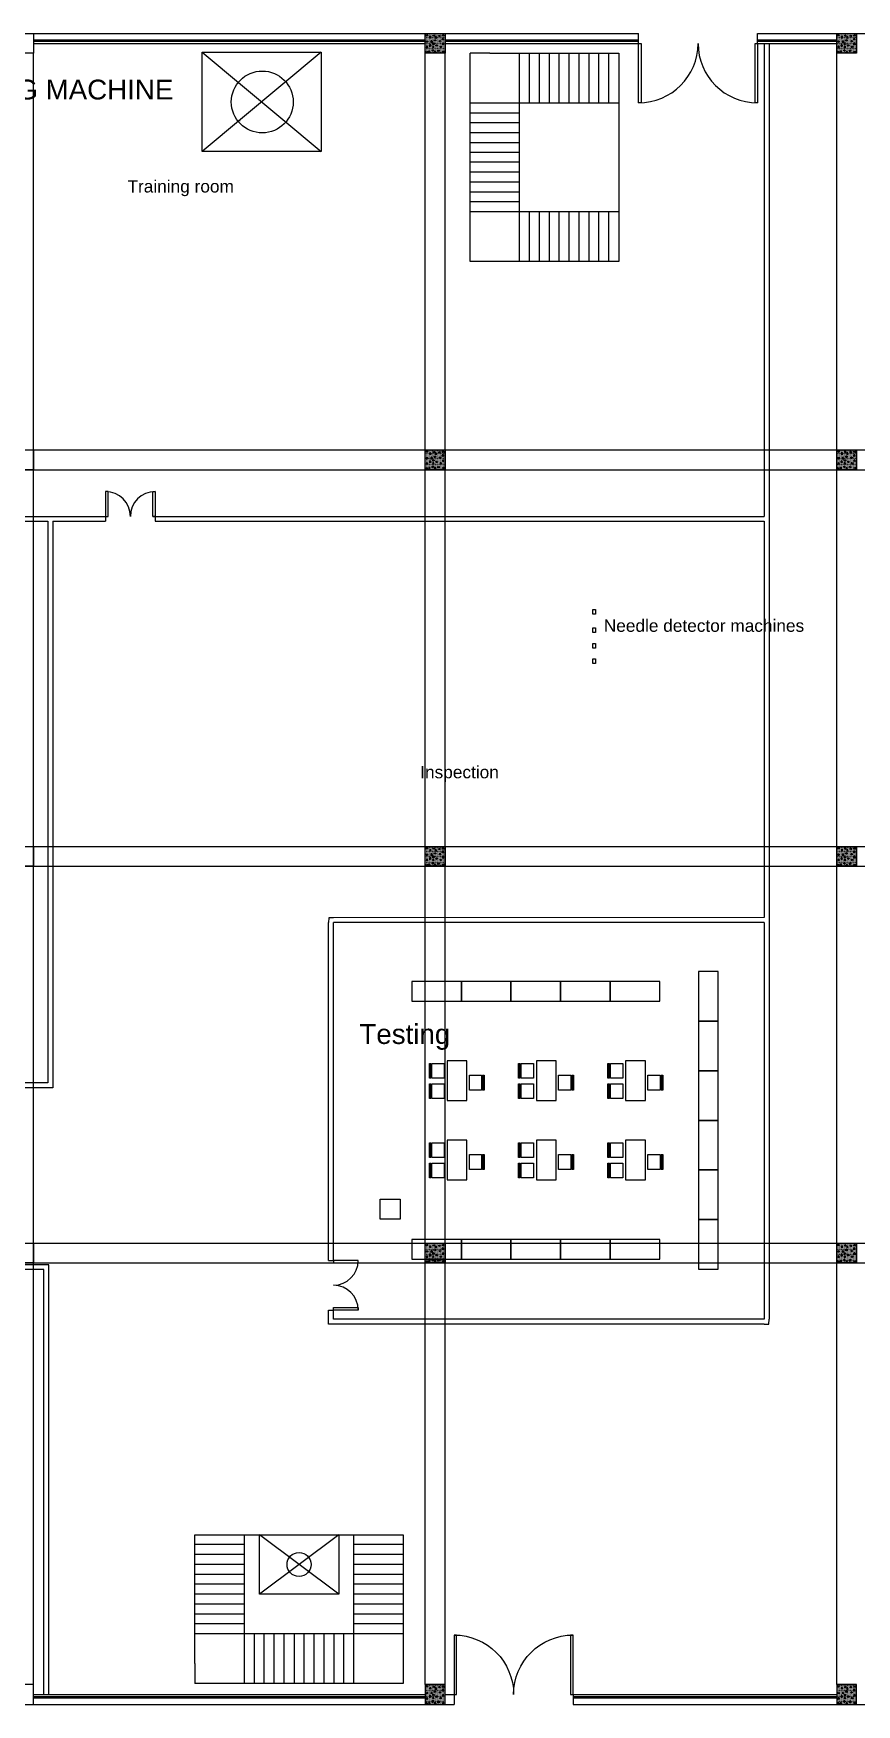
# Model space of a CAD drawing. Header units: feet. Extents: x 199 to 564, y 13 to 182.
# Drawn here: x 325.3 to 408.3, y 13.1 to 181.6 of the extents above; entities that cross this region are included whole.
import ezdxf

# ---------------------------------------------------------------- set-up
doc = ezdxf.new("R2010")
doc.units = ezdxf.units.FT
doc.header["$MEASUREMENT"] = 0
for name, color, linetype in [('beampillar', 80, 'Continuous'), ('hatch pillar', 20, 'Continuous'), ('inner walls', 1, 'Continuous'), ('prep side', 220, 'Continuous'), ('shank', 7, 'Continuous'), ('wall', 24, 'Continuous'), ('windows', 241, 'Continuous')]:
    doc.layers.add(name, color=color, linetype=linetype)
doc.styles.get("Standard").update_dxf_attribs({"font": 'arial.ttf'})

# ---------------------------------------------------------------- blocks, each defined once
blk = doc.blocks.new('*U3')
at = {"layer": 'shank', "linetype": 'ByBlock'}
blk.add_lwpolyline([(-1, -2), (1, -2), (1, 2), (-1, 2)], close=True, dxfattribs=at)
blk = doc.blocks.new('*U4')
at = {"layer": 'shank', "color": 0, "linetype": 'ByBlock', "lineweight": -2, "transparency": 16777216}
blk.add_blockref('*U3', (0, 0), dxfattribs=at)
blk = doc.blocks.new('chair2')
at = {"layer": 'shank', "linetype": 'ByBlock'}
for p, q in [((-284.51, 200.92), (-284.51, 202.42)), ((-284.51, 202.42), (-284.35, 202.42)), ((-284.46, 200.92), (-284.46, 202.42)), ((-284.35, 200.92), (-284.35, 202.42)), ((-284.25, 202.42), (-283.01, 202.42)), ((-284.25, 200.92), (-284.25, 202.42)), ((-283.01, 202.42), (-283.01, 200.92)), ((-284.35, 200.92), (-284.51, 200.92)), ((-284.25, 201.87), (-284.35, 201.87)), ((-284.25, 201.47), (-284.35, 201.47)), ((-283.01, 200.92), (-284.25, 200.92))]:
    blk.add_line(p, q, dxfattribs=at)
blk = doc.blocks.new('tablechair')
at = {"layer": 'shank', "linetype": 'ByBlock'}
for name, p in [('*U4', (-81.44, 32.27)), ('chair2', (200.33, -169.19))]:
    blk.add_blockref(name, p, dxfattribs=at)
at = {"layer": 'shank', "linetype": 'ByBlock', "rotation": 180}
for p in [(-363.16, 235.01), (-363.16, 232.96)]:
    blk.add_blockref('chair2', p, dxfattribs=at)
blk = doc.blocks.new('*U58')
blk.add_blockref('tablechair', (81.41, -32.27))
blk = doc.blocks.new('*U59')
at = {"color": 0, "linetype": 'ByBlock', "lineweight": -2, "transparency": 16777216}
for p in [(0, 8), (9, 8), (18, 8), (0, 0), (9, 0), (18, 0)]:
    blk.add_blockref('*U58', p, dxfattribs=at)
blk = doc.blocks.new('*U60')
at = {"layer": 'shank', "linetype": 'ByBlock'}
blk.add_lwpolyline([(-1, -2.5), (1, -2.5), (1, 2.5), (-1, 2.5)], close=True, dxfattribs=at)
blk = doc.blocks.new('*U61')
at = {"color": 0, "linetype": 'ByBlock', "lineweight": -2, "transparency": 16777216}
for p in [(0, 20), (0, 15), (0, 10), (0, 5), (0, 0)]:
    blk.add_blockref('*U60', p, dxfattribs=at)
blk = doc.blocks.new('*U62')
at = {"layer": 'shank', "linetype": 'ByBlock'}
blk.add_lwpolyline([(-1, -2.5), (1, -2.5), (1, 2.5), (-1, 2.5)], close=True, dxfattribs=at)
blk = doc.blocks.new('*U63')
at = {"color": 0, "linetype": 'ByBlock', "lineweight": -2, "transparency": 16777216}
for p in [(0, 20), (0, 15), (0, 10), (0, 5), (0, 0)]:
    blk.add_blockref('*U62', p, dxfattribs=at)
blk = doc.blocks.new('*U64')
at = {"layer": 'shank', "linetype": 'ByBlock'}
blk.add_lwpolyline([(-1, -2.5), (1, -2.5), (1, 2.5), (-1, 2.5)], close=True, dxfattribs=at)
blk = doc.blocks.new('*U65')
at = {"color": 0, "linetype": 'ByBlock', "lineweight": -2, "transparency": 16777216}
for p in [(0, 25), (0, 20), (0, 15), (0, 10), (0, 5), (0, 0)]:
    blk.add_blockref('*U64', p, dxfattribs=at)
blk = doc.blocks.new('lifthumans')
for p, q in [((489.13, 123.82), (489.13, 144.82)), ((489.13, 144.82), (504.13, 144.82)), ((490.13, 144.82), (490.13, 139.82)), ((491.13, 144.82), (491.13, 139.82)), ((492.13, 144.82), (492.13, 139.82)), ((493.13, 144.82), (493.13, 139.82)), ((494.13, 144.82), (494.13, 139.82)), ((495.13, 144.82), (495.13, 139.82)), ((496.13, 144.82), (496.13, 139.82)), ((497.13, 144.82), (497.13, 139.82)), ((498.13, 144.82), (498.13, 139.82)), ((499.13, 144.82), (499.13, 123.82)), ((499.13, 144.82), (499.13, 139.82)), ((504.13, 144.82), (504.13, 123.82)), ((489.13, 139.82), (499.13, 139.82)), ((489.13, 130.32), (489.13, 138.32)), ((495.13, 138.32), (489.13, 130.32)), ((489.13, 138.32), (495.13, 130.32)), ((489.13, 138.32), (495.13, 138.32)), ((495.13, 138.32), (495.13, 130.32)), ((499.13, 139.82), (504.13, 139.82)), ((499.13, 138.82), (504.13, 138.82)), ((499.13, 137.82), (504.13, 137.82)), ((499.13, 136.82), (504.13, 136.82)), ((499.13, 135.82), (504.13, 135.82)), ((499.13, 134.82), (504.13, 134.82)), ((499.13, 133.82), (504.13, 133.82)), ((504.13, 132.82), (499.13, 132.82)), ((504.13, 131.82), (499.13, 131.82)), ((495.13, 130.32), (489.13, 130.32)), ((489.13, 130.05), (489.13, 130.05)), ((504.13, 130.82), (499.13, 130.82)), ((504.13, 129.82), (499.13, 129.82)), ((499.13, 128.82), (489.13, 128.82)), ((490.13, 128.82), (490.13, 123.82)), ((491.13, 128.82), (491.13, 123.82)), ((492.13, 128.82), (492.13, 123.82)), ((493.13, 128.82), (493.13, 123.82)), ((494.13, 128.82), (494.13, 123.82)), ((495.13, 128.82), (495.13, 123.82)), ((496.13, 128.82), (496.13, 123.82)), ((497.13, 128.82), (497.13, 123.82)), ((498.13, 128.82), (498.13, 123.82)), ((499.13, 128.82), (499.13, 123.82)), ((504.13, 128.82), (499.13, 128.82)), ((502.13, 123.82), (489.13, 123.82)), ((502.13, 123.82), (504.13, 123.82))]:
    blk.add_line(p, q)
blk.add_circle((492.13, 134.32), 1.21)
blk = doc.blocks.new('stairs only')
for p, q in [((532.29, 104.53), (537.29, 104.53)), ((532.29, 91.53), (532.29, 104.53)), ((537.29, 94.53), (537.29, 104.53)), ((548.29, 104.53), (553.29, 104.53)), ((548.29, 104.53), (548.29, 94.53)), ((553.29, 104.53), (553.29, 89.53)), ((537.29, 103.53), (532.29, 103.53)), ((553.29, 103.53), (548.29, 103.53)), ((537.29, 102.53), (532.29, 102.53)), ((537.29, 101.53), (532.29, 101.53)), ((553.29, 102.53), (548.29, 102.53)), ((553.29, 101.53), (548.29, 101.53)), ((537.29, 100.53), (532.29, 100.53)), ((537.29, 99.53), (532.29, 99.53)), ((553.29, 100.53), (548.29, 100.53)), ((553.29, 99.53), (548.29, 99.53)), ((537.29, 98.53), (532.29, 98.53)), ((553.29, 98.53), (548.29, 98.53)), ((537.29, 97.53), (532.29, 97.53)), ((537.29, 96.53), (532.29, 96.53)), ((553.29, 97.53), (548.29, 97.53)), ((553.29, 96.53), (548.29, 96.53)), ((537.29, 95.53), (532.29, 95.53)), ((553.29, 94.53), (532.29, 94.53)), ((537.29, 94.53), (532.29, 94.53)), ((537.29, 89.53), (537.29, 94.53)), ((538.29, 89.53), (538.29, 94.53)), ((539.29, 89.53), (539.29, 94.53)), ((540.29, 89.53), (540.29, 94.53)), ((541.29, 89.53), (541.29, 94.53)), ((542.29, 94.53), (542.29, 89.53)), ((543.29, 94.53), (543.29, 89.53)), ((544.29, 94.53), (544.29, 89.53)), ((545.29, 94.53), (545.29, 89.53)), ((546.29, 94.53), (546.29, 89.53)), ((547.29, 94.53), (547.29, 89.53)), ((553.29, 95.53), (548.29, 95.53)), ((548.29, 94.53), (548.29, 89.53)), ((553.29, 94.53), (548.29, 94.53)), ((532.29, 91.53), (532.29, 89.53)), ((553.29, 89.53), (532.29, 89.53))]:
    blk.add_line(p, q)
blk = doc.blocks.new('12door')
at = {"layer": 'prep side'}
for points in [[(3437.49, 2668.25), (3437.49, 2662.25), (3437.24, 2662.25), (3437.24, 2668.25)], [(3448.99, 2662.25), (3448.99, 2668.25), (3449.24, 2668.25), (3449.24, 2662.25)]]:
    blk.add_lwpolyline(points, close=True, dxfattribs=at)
for centre, start, end in [((3437.24, 2668.25), 270, 360), ((3449.24, 2668.25), 180, 270)]:
    blk.add_arc(centre, 6, start, end, dxfattribs=at)
blk = doc.blocks.new('hatchedpillar')
at = {"layer": 'hatch pillar', "linetype": 'ByBlock', "true_color": 0xf4ee51}
h = blk.add_hatch(dxfattribs=at)
h.set_pattern_fill('DOTS', color=41, scale=0.74)
h.set_pattern_definition([(0, (163.982302, 1.985157), (0.023125, 0.04625), [0, -0.04625])])
h.paths.add_polyline_path([(367.8, 256.4), (365.8, 256.4), (365.8, 254.4), (367.8, 254.4)])
h = blk.add_hatch(dxfattribs=at)
h.set_pattern_fill('DOTS', color=41, scale=0.74)
h.set_pattern_definition([(0, (205.482302, 1.985157), (0.023125, 0.04625), [0, -0.04625])])
h.paths.add_polyline_path([(409.3, 256.4), (407.3, 256.4), (407.3, 254.4), (409.3, 254.4)])
h = blk.add_hatch(dxfattribs=at)
h.set_pattern_fill('DOTS', color=41, scale=0.74)
h.set_pattern_definition([(0, (163.9823, -40.014843), (0.023125, 0.04625), [0, -0.04625])])
h.paths.add_polyline_path([(367.8, 214.4), (365.8, 214.4), (365.8, 212.4), (367.8, 212.4)])
h = blk.add_hatch(dxfattribs=at)
h.set_pattern_fill('DOTS', color=41, scale=0.74)
h.set_pattern_definition([(0, (205.4823, -40.014843), (0.023125, 0.04625), [0, -0.04625])])
h.paths.add_polyline_path([(409.3, 214.4), (407.3, 214.4), (407.3, 212.4), (409.3, 212.4)])
h = blk.add_hatch(dxfattribs=at)
h.set_pattern_fill('DOTS', color=41, scale=0.74)
h.set_pattern_definition([(0, (163.9823, -80.014843), (0.023125, 0.04625), [0, -0.04625])])
h.paths.add_polyline_path([(367.8, 174.4), (365.8, 174.4), (365.8, 172.4), (367.8, 172.4)])
h = blk.add_hatch(dxfattribs=at)
h.set_pattern_fill('DOTS', color=41, scale=0.74)
h.set_pattern_definition([(0, (205.4823, -80.014843), (0.023125, 0.04625), [0, -0.04625])])
h.paths.add_polyline_path([(409.3, 174.4), (407.3, 174.4), (407.3, 172.4), (409.3, 172.4)])
h = blk.add_hatch(dxfattribs=at)
h.set_pattern_fill('DOTS', color=41, scale=0.74)
h.set_pattern_definition([(0, (163.9823, -120.014843), (0.023125, 0.04625), [0, -0.04625])])
h.paths.add_polyline_path([(367.8, 134.4), (365.8, 134.4), (365.8, 132.4), (367.8, 132.4)])
h = blk.add_hatch(dxfattribs=at)
h.set_pattern_fill('DOTS', color=41, scale=0.74)
h.set_pattern_definition([(0, (205.4823, -120.014843), (0.023125, 0.04625), [0, -0.04625])])
h.paths.add_polyline_path([(409.3, 134.4), (407.3, 134.4), (407.3, 132.4), (409.3, 132.4)])
h = blk.add_hatch(dxfattribs=at)
h.set_pattern_fill('DOTS', color=41, scale=0.74)
h.set_pattern_definition([(0, (163.9823, -164.541804), (0.023125, 0.04625), [0, -0.04625])])
h.paths.add_polyline_path([(367.8, 89.88), (365.8, 89.88), (365.8, 87.88), (367.8, 87.88)])
h = blk.add_hatch(dxfattribs=at)
h.set_pattern_fill('DOTS', color=41, scale=0.74)
h.set_pattern_definition([(0, (205.4823, -164.541804), (0.023125, 0.04625), [0, -0.04625])])
h.paths.add_polyline_path([(409.3, 89.88), (407.3, 89.88), (407.3, 87.88), (409.3, 87.88)])
at = {"layer": 'hatch pillar', "linetype": 'Continuous', "lineweight": -3, "ltscale": 2}
for p, q in [((365.99, 255.16), (365.91, 255)), ((365.91, 255), (366.09, 255)), ((366.09, 255), (365.99, 255.16)), ((366.22, 254.69), (366.14, 254.53)), ((366.14, 254.53), (366.32, 254.53)), ((366.3, 255.35), (366.22, 255.18)), ((366.22, 255.18), (366.4, 255.18)), ((366.32, 254.53), (366.22, 254.69)), ((366.32, 256.16), (366.24, 256)), ((366.24, 256), (366.42, 256)), ((366.4, 255.18), (366.3, 255.35)), ((366.42, 256), (366.32, 256.16)), ((366.44, 255.7), (366.36, 255.54)), ((366.36, 255.54), (366.54, 255.54)), ((366.54, 255.54), (366.44, 255.7)), ((366.61, 255.18), (366.54, 255.02)), ((366.54, 255.02), (366.72, 255.02)), ((366.72, 255.02), (366.61, 255.18)), ((366.81, 254.66), (366.73, 254.5)), ((366.87, 256.13), (366.79, 255.97)), ((366.79, 255.97), (366.97, 255.97)), ((366.91, 254.5), (366.81, 254.66)), ((366.97, 255.97), (366.87, 256.13)), ((367.58, 255.97), (367.5, 255.81)), ((367.5, 255.81), (367.68, 255.81)), ((367.59, 255.46), (367.51, 255.3)), ((367.51, 255.3), (367.69, 255.3)), ((367.68, 255.81), (367.58, 255.97)), ((367.69, 255.3), (367.59, 255.46)), ((407.49, 255.16), (407.41, 255)), ((407.41, 255), (407.59, 255)), ((407.59, 255), (407.49, 255.16)), ((407.72, 254.69), (407.64, 254.53)), ((407.64, 254.53), (407.82, 254.53)), ((407.8, 255.35), (407.72, 255.18)), ((407.72, 255.18), (407.9, 255.18)), ((407.82, 254.53), (407.72, 254.69)), ((407.82, 256.16), (407.74, 256)), ((407.74, 256), (407.92, 256)), ((407.9, 255.18), (407.8, 255.35)), ((407.92, 256), (407.82, 256.16)), ((407.94, 255.7), (407.86, 255.54)), ((407.86, 255.54), (408.04, 255.54)), ((408.04, 255.54), (407.94, 255.7)), ((408.11, 255.18), (408.04, 255.02)), ((408.04, 255.02), (408.22, 255.02)), ((408.22, 255.02), (408.11, 255.18)), ((408.31, 254.66), (408.23, 254.5)), ((408.37, 256.13), (408.29, 255.97)), ((408.29, 255.97), (408.47, 255.97)), ((408.41, 254.5), (408.31, 254.66)), ((408.47, 255.97), (408.37, 256.13)), ((409.08, 255.97), (409, 255.81)), ((409, 255.81), (409.18, 255.81)), ((409.09, 255.46), (409.01, 255.3)), ((409.01, 255.3), (409.19, 255.3)), ((409.18, 255.81), (409.08, 255.97)), ((409.19, 255.3), (409.09, 255.46)), ((366.73, 254.5), (366.91, 254.5)), ((408.23, 254.5), (408.41, 254.5)), ((366.32, 214.16), (366.24, 214)), ((366.42, 214), (366.32, 214.16)), ((366.87, 214.13), (366.79, 213.97)), ((366.97, 213.97), (366.87, 214.13)), ((407.82, 214.16), (407.74, 214)), ((407.92, 214), (407.82, 214.16)), ((408.37, 214.13), (408.29, 213.97)), ((408.47, 213.97), (408.37, 214.13)), ((365.99, 213.16), (365.91, 213)), ((365.91, 213), (366.09, 213)), ((366.09, 213), (365.99, 213.16)), ((366.22, 212.69), (366.14, 212.53)), ((366.14, 212.53), (366.32, 212.53)), ((366.3, 213.35), (366.22, 213.18)), ((366.22, 213.18), (366.4, 213.18)), ((366.32, 212.53), (366.22, 212.69)), ((366.24, 214), (366.42, 214)), ((366.4, 213.18), (366.3, 213.35)), ((366.44, 213.7), (366.36, 213.54)), ((366.36, 213.54), (366.54, 213.54)), ((366.54, 213.54), (366.44, 213.7)), ((366.61, 213.18), (366.54, 213.02)), ((366.54, 213.02), (366.72, 213.02)), ((366.72, 213.02), (366.61, 213.18)), ((366.81, 212.66), (366.73, 212.5)), ((366.73, 212.5), (366.91, 212.5)), ((366.79, 213.97), (366.97, 213.97)), ((366.91, 212.5), (366.81, 212.66)), ((367.58, 213.97), (367.5, 213.81)), ((367.5, 213.81), (367.68, 213.81)), ((367.59, 213.46), (367.51, 213.3)), ((367.51, 213.3), (367.69, 213.3)), ((367.68, 213.81), (367.58, 213.97)), ((367.69, 213.3), (367.59, 213.46)), ((407.49, 213.16), (407.41, 213)), ((407.41, 213), (407.59, 213)), ((407.59, 213), (407.49, 213.16)), ((407.72, 212.69), (407.64, 212.53)), ((407.64, 212.53), (407.82, 212.53)), ((407.8, 213.35), (407.72, 213.18)), ((407.72, 213.18), (407.9, 213.18)), ((407.82, 212.53), (407.72, 212.69)), ((407.74, 214), (407.92, 214)), ((407.9, 213.18), (407.8, 213.35)), ((407.94, 213.7), (407.86, 213.54)), ((407.86, 213.54), (408.04, 213.54)), ((408.04, 213.54), (407.94, 213.7)), ((408.11, 213.18), (408.04, 213.02)), ((408.04, 213.02), (408.22, 213.02)), ((408.22, 213.02), (408.11, 213.18)), ((408.31, 212.66), (408.23, 212.5)), ((408.23, 212.5), (408.41, 212.5)), ((408.29, 213.97), (408.47, 213.97)), ((408.41, 212.5), (408.31, 212.66)), ((409.08, 213.97), (409, 213.81)), ((409, 213.81), (409.18, 213.81)), ((409.09, 213.46), (409.01, 213.3)), ((409.01, 213.3), (409.19, 213.3)), ((409.18, 213.81), (409.08, 213.97)), ((409.19, 213.3), (409.09, 213.46)), ((366.32, 174.16), (366.24, 174)), ((366.24, 174), (366.42, 174)), ((366.42, 174), (366.32, 174.16)), ((366.44, 173.7), (366.36, 173.54)), ((366.54, 173.54), (366.44, 173.7)), ((366.87, 174.13), (366.79, 173.97)), ((366.79, 173.97), (366.97, 173.97)), ((366.97, 173.97), (366.87, 174.13)), ((367.58, 173.97), (367.5, 173.81)), ((367.5, 173.81), (367.68, 173.81)), ((367.68, 173.81), (367.58, 173.97)), ((407.82, 174.16), (407.74, 174)), ((407.74, 174), (407.92, 174)), ((407.92, 174), (407.82, 174.16)), ((407.94, 173.7), (407.86, 173.54)), ((408.04, 173.54), (407.94, 173.7)), ((408.37, 174.13), (408.29, 173.97)), ((408.29, 173.97), (408.47, 173.97)), ((408.47, 173.97), (408.37, 174.13)), ((409.08, 173.97), (409, 173.81)), ((409, 173.81), (409.18, 173.81)), ((409.18, 173.81), (409.08, 173.97)), ((365.99, 173.16), (365.91, 173)), ((365.91, 173), (366.09, 173)), ((366.09, 173), (365.99, 173.16)), ((366.22, 172.69), (366.14, 172.53)), ((366.14, 172.53), (366.32, 172.53)), ((366.3, 173.35), (366.22, 173.18)), ((366.22, 173.18), (366.4, 173.18)), ((366.32, 172.53), (366.22, 172.69)), ((366.4, 173.18), (366.3, 173.35)), ((366.36, 173.54), (366.54, 173.54)), ((366.61, 173.18), (366.54, 173.02)), ((366.54, 173.02), (366.72, 173.02)), ((366.72, 173.02), (366.61, 173.18)), ((366.81, 172.66), (366.73, 172.5)), ((366.73, 172.5), (366.91, 172.5)), ((366.91, 172.5), (366.81, 172.66)), ((367.59, 173.46), (367.51, 173.3)), ((367.51, 173.3), (367.69, 173.3)), ((367.69, 173.3), (367.59, 173.46)), ((407.49, 173.16), (407.41, 173)), ((407.41, 173), (407.59, 173)), ((407.59, 173), (407.49, 173.16)), ((407.72, 172.69), (407.64, 172.53)), ((407.64, 172.53), (407.82, 172.53)), ((407.8, 173.35), (407.72, 173.18)), ((407.72, 173.18), (407.9, 173.18)), ((407.82, 172.53), (407.72, 172.69)), ((407.9, 173.18), (407.8, 173.35)), ((407.86, 173.54), (408.04, 173.54)), ((408.11, 173.18), (408.04, 173.02)), ((408.04, 173.02), (408.22, 173.02)), ((408.22, 173.02), (408.11, 173.18)), ((408.31, 172.66), (408.23, 172.5)), ((408.23, 172.5), (408.41, 172.5)), ((408.41, 172.5), (408.31, 172.66)), ((409.09, 173.46), (409.01, 173.3)), ((409.01, 173.3), (409.19, 173.3)), ((409.19, 173.3), (409.09, 173.46)), ((365.99, 133.16), (365.91, 133)), ((366.09, 133), (365.99, 133.16)), ((366.3, 133.35), (366.22, 133.18)), ((366.22, 133.18), (366.4, 133.18)), ((366.32, 134.16), (366.24, 134)), ((366.24, 134), (366.42, 134)), ((366.4, 133.18), (366.3, 133.35)), ((366.42, 134), (366.32, 134.16)), ((366.44, 133.7), (366.36, 133.54)), ((366.36, 133.54), (366.54, 133.54)), ((366.54, 133.54), (366.44, 133.7)), ((366.61, 133.18), (366.54, 133.02)), ((366.72, 133.02), (366.61, 133.18)), ((366.87, 134.13), (366.79, 133.97)), ((366.79, 133.97), (366.97, 133.97)), ((366.97, 133.97), (366.87, 134.13)), ((367.58, 133.97), (367.5, 133.81)), ((367.5, 133.81), (367.68, 133.81)), ((367.59, 133.46), (367.51, 133.3)), ((367.51, 133.3), (367.69, 133.3)), ((367.68, 133.81), (367.58, 133.97)), ((367.69, 133.3), (367.59, 133.46)), ((407.49, 133.16), (407.41, 133)), ((407.59, 133), (407.49, 133.16)), ((407.8, 133.35), (407.72, 133.18)), ((407.72, 133.18), (407.9, 133.18)), ((407.82, 134.16), (407.74, 134)), ((407.74, 134), (407.92, 134)), ((407.9, 133.18), (407.8, 133.35)), ((407.92, 134), (407.82, 134.16)), ((407.94, 133.7), (407.86, 133.54)), ((407.86, 133.54), (408.04, 133.54)), ((408.04, 133.54), (407.94, 133.7)), ((408.11, 133.18), (408.04, 133.02)), ((408.22, 133.02), (408.11, 133.18)), ((408.37, 134.13), (408.29, 133.97)), ((408.29, 133.97), (408.47, 133.97)), ((408.47, 133.97), (408.37, 134.13)), ((409.08, 133.97), (409, 133.81)), ((409, 133.81), (409.18, 133.81)), ((409.09, 133.46), (409.01, 133.3)), ((409.01, 133.3), (409.19, 133.3)), ((409.18, 133.81), (409.08, 133.97)), ((409.19, 133.3), (409.09, 133.46)), ((365.91, 133), (366.09, 133)), ((366.22, 132.69), (366.14, 132.53)), ((366.14, 132.53), (366.32, 132.53)), ((366.32, 132.53), (366.22, 132.69)), ((366.54, 133.02), (366.72, 133.02)), ((366.81, 132.66), (366.73, 132.5)), ((366.73, 132.5), (366.91, 132.5)), ((366.91, 132.5), (366.81, 132.66)), ((407.41, 133), (407.59, 133)), ((407.72, 132.69), (407.64, 132.53)), ((407.64, 132.53), (407.82, 132.53)), ((407.82, 132.53), (407.72, 132.69)), ((408.04, 133.02), (408.22, 133.02)), ((408.31, 132.66), (408.23, 132.5)), ((408.23, 132.5), (408.41, 132.5)), ((408.41, 132.5), (408.31, 132.66)), ((366.32, 89.64), (366.24, 89.47)), ((366.24, 89.47), (366.42, 89.47)), ((366.42, 89.47), (366.32, 89.64)), ((366.87, 89.61), (366.79, 89.44)), ((366.79, 89.44), (366.97, 89.44)), ((366.97, 89.44), (366.87, 89.61)), ((367.58, 89.45), (367.5, 89.28)), ((367.68, 89.28), (367.58, 89.45)), ((407.82, 89.64), (407.74, 89.47)), ((407.74, 89.47), (407.92, 89.47)), ((407.92, 89.47), (407.82, 89.64)), ((408.37, 89.61), (408.29, 89.44)), ((408.29, 89.44), (408.47, 89.44)), ((408.47, 89.44), (408.37, 89.61)), ((409.08, 89.45), (409, 89.28)), ((409.18, 89.28), (409.08, 89.45)), ((365.99, 88.63), (365.91, 88.47)), ((365.91, 88.47), (366.09, 88.47)), ((366.09, 88.47), (365.99, 88.63)), ((366.22, 88.16), (366.14, 88)), ((366.14, 88), (366.32, 88)), ((366.3, 88.82), (366.22, 88.66)), ((366.22, 88.66), (366.4, 88.66)), ((366.32, 88), (366.22, 88.16)), ((366.4, 88.66), (366.3, 88.82)), ((366.44, 89.17), (366.36, 89.01)), ((366.36, 89.01), (366.54, 89.01)), ((366.54, 89.01), (366.44, 89.17)), ((366.61, 88.66), (366.54, 88.49)), ((366.54, 88.49), (366.72, 88.49)), ((366.72, 88.49), (366.61, 88.66)), ((366.81, 88.13), (366.73, 87.97)), ((366.73, 87.97), (366.91, 87.97)), ((366.91, 87.97), (366.81, 88.13)), ((367.5, 89.28), (367.68, 89.28)), ((367.59, 88.93), (367.51, 88.77)), ((367.51, 88.77), (367.69, 88.77)), ((367.69, 88.77), (367.59, 88.93)), ((407.49, 88.63), (407.41, 88.47)), ((407.41, 88.47), (407.59, 88.47)), ((407.59, 88.47), (407.49, 88.63)), ((407.72, 88.16), (407.64, 88)), ((407.64, 88), (407.82, 88)), ((407.8, 88.82), (407.72, 88.66)), ((407.72, 88.66), (407.9, 88.66)), ((407.82, 88), (407.72, 88.16)), ((407.9, 88.66), (407.8, 88.82)), ((407.94, 89.17), (407.86, 89.01)), ((407.86, 89.01), (408.04, 89.01)), ((408.04, 89.01), (407.94, 89.17)), ((408.11, 88.66), (408.04, 88.49)), ((408.04, 88.49), (408.22, 88.49)), ((408.22, 88.49), (408.11, 88.66)), ((408.31, 88.13), (408.23, 87.97)), ((408.23, 87.97), (408.41, 87.97)), ((408.41, 87.97), (408.31, 88.13)), ((409, 89.28), (409.18, 89.28)), ((409.09, 88.93), (409.01, 88.77)), ((409.01, 88.77), (409.19, 88.77)), ((409.19, 88.77), (409.09, 88.93))]:
    blk.add_line(p, q, dxfattribs=at)
for centre in [(365.97, 256.23), (366.68, 256.19), (367.23, 256.16), (367.63, 256.21), (407.47, 256.23), (408.18, 256.19), (408.73, 256.16), (409.13, 256.21), (365.95, 254.55), (365.98, 255.58), (366.58, 254.71), (366.65, 255.37), (366.79, 255.72), (366.97, 255.21), (367.16, 254.68), (367.31, 255.63), (367.37, 255.06), (367.64, 254.58), (407.45, 254.55), (407.48, 255.58), (408.08, 254.71), (408.15, 255.37), (408.29, 255.72), (408.47, 255.21), (408.66, 254.68), (408.81, 255.63), (408.87, 255.06), (409.14, 254.58), (365.97, 214.23), (366.68, 214.19), (367.23, 214.16), (367.63, 214.21), (407.47, 214.23), (408.18, 214.19), (408.73, 214.16), (409.13, 214.21), (365.95, 212.55), (365.98, 213.58), (366.58, 212.71), (366.65, 213.37), (366.79, 213.72), (366.97, 213.21), (367.16, 212.68), (367.31, 213.63), (367.37, 213.06), (367.64, 212.58), (407.45, 212.55), (407.48, 213.58), (408.08, 212.71), (408.15, 213.37), (408.29, 213.72), (408.47, 213.21), (408.66, 212.68), (408.81, 213.63), (408.87, 213.06), (409.14, 212.58), (365.97, 174.23), (365.98, 173.58), (366.68, 174.19), (366.79, 173.72), (367.23, 174.16), (367.31, 173.63), (367.63, 174.21), (407.47, 174.23), (407.48, 173.58), (408.18, 174.19), (408.29, 173.72), (408.73, 174.16), (408.81, 173.63), (409.13, 174.21), (365.95, 172.55), (366.58, 172.71), (366.65, 173.37), (366.97, 173.21), (367.16, 172.68), (367.37, 173.06), (367.64, 172.58), (407.45, 172.55), (408.08, 172.71), (408.15, 173.37), (408.47, 173.21), (408.66, 172.68), (408.87, 173.06), (409.14, 172.58), (365.97, 134.23), (365.98, 133.58), (366.65, 133.37), (366.68, 134.19), (366.79, 133.72), (366.97, 133.21), (367.23, 134.16), (367.31, 133.63), (367.63, 134.21), (407.47, 134.23), (407.48, 133.58), (408.15, 133.37), (408.18, 134.19), (408.29, 133.72), (408.47, 133.21), (408.73, 134.16), (408.81, 133.63), (409.13, 134.21), (365.95, 132.55), (366.58, 132.71), (367.16, 132.68), (367.37, 133.06), (367.64, 132.58), (407.45, 132.55), (408.08, 132.71), (408.66, 132.68), (408.87, 133.06), (409.14, 132.58), (365.97, 89.71), (366.68, 89.66), (367.23, 89.63), (367.63, 89.69), (407.47, 89.71), (408.18, 89.66), (408.73, 89.63), (409.13, 89.69), (365.95, 88.02), (365.98, 89.05), (366.58, 88.19), (366.65, 88.84), (366.79, 89.2), (366.97, 88.68), (367.16, 88.15), (367.31, 89.11), (367.37, 88.53), (367.64, 88.05), (407.45, 88.02), (407.48, 89.05), (408.08, 88.19), (408.15, 88.84), (408.29, 89.2), (408.47, 88.68), (408.66, 88.15), (408.81, 89.11), (408.87, 88.53), (409.14, 88.05)]:
    blk.add_circle(centre, 0.0821, dxfattribs=at)

msp = doc.modelspace()

# ---------------------------------------------------------------- linework, layer by layer
for p, q in [((342.30206, 179.71002), (354.30206, 169.71002)), ((354.30206, 179.71002), (342.30206, 169.71002)), ((346.07406, 172.84531), (346.07406, 172.77105)), ((350.90641, 172.84531), (350.90693, 172.86935))]:
    msp.add_line(p, q)
at = {"lineweight": -3}
for p, q in [((384.32357, 174.61606), (384.32357, 163.61606)), ((355.07113, 92.43572), (355.07089, 91.93597)), ((355.57054, 92.43572), (355.07113, 92.43572)), ((399.47546, 51.93572), (399.47546, 51.93572)), ((399.47546, 51.93572), (399.47546, 51.93572)), ((399.47546, 51.93572), (399.47546, 51.93572)), ((399.47546, 51.93572), (399.47546, 51.93572)), ((399.47546, 51.93572), (399.47546, 51.93572)), ((399.47546, 51.93572), (399.47546, 51.93572))]:
    msp.add_line(p, q, dxfattribs=at)
msp.add_lwpolyline([(354.30206, 179.71002), (354.30206, 169.71002), (342.30206, 169.71002), (342.30206, 179.71002)], close=True)
for points in [[(381.69308, 123.50731), (381.98358, 123.50731), (381.98358, 123.05081), (381.69308, 123.05081)], [(381.69308, 121.66274), (381.98358, 121.66274), (381.98358, 121.20624), (381.69308, 121.20624)], [(381.69308, 120.07247), (381.98358, 120.07247), (381.98358, 119.61597), (381.69308, 119.61597)], [(381.69308, 118.53433), (381.98358, 118.53433), (381.98358, 118.07783), (381.69308, 118.07783)]]:
    msp.add_lwpolyline(points, close=True, dxfattribs=at)
at = {"linetype": 'ByBlock', "lineweight": -3}
msp.add_lwpolyline([(360.26968, 62.03725), (360.26968, 64.03725), (362.26968, 64.03725), (362.26968, 62.03725)], close=True, dxfattribs=at)
msp.add_circle((348.37872, 174.70177), 3.12244)
at = {"layer": 'beampillar', "linetype": 'ByBlock'}
for p, q in [((198.81022, 181.61606), (386.32357, 181.61606)), ((398.32357, 181.61606), (452.28357, 181.61606)), ((325.31022, 15.0891), (325.31022, 179.61606)), ((364.81022, 15.0891), (364.81022, 179.61606)), ((366.81022, 15.0891), (366.81022, 179.61606)), ((406.31022, 15.0891), (406.31022, 179.61606)), ((198.81022, 139.61606), (456.28357, 139.61606)), ((198.81022, 137.61606), (456.28357, 137.61606)), ((198.81022, 99.61606), (456.28357, 99.61606)), ((198.81022, 97.61606), (456.28357, 97.61606)), ((198.81022, 59.61606), (452.28357, 59.61606)), ((198.81022, 57.61606), (452.28357, 57.61606)), ((198.81022, 13.0891), (367.72752, 13.0891)), ((379.72752, 13.0891), (452.28357, 13.0891))]:
    msp.add_line(p, q, dxfattribs=at)
for points in [[(323.31022, 181.61606), (325.31022, 181.61606), (325.31022, 179.61606), (323.31022, 179.61606)], [(364.81022, 181.61606), (366.81022, 181.61606), (366.81022, 179.61606), (364.81022, 179.61606)], [(406.31022, 181.61606), (408.31022, 181.61606), (408.31022, 179.61606), (406.31022, 179.61606)], [(323.31022, 139.61606), (325.31022, 139.61606), (325.31022, 137.61606), (323.31022, 137.61606)], [(364.81022, 139.61606), (366.81022, 139.61606), (366.81022, 137.61606), (364.81022, 137.61606)], [(406.31022, 139.61606), (408.31022, 139.61606), (408.31022, 137.61606), (406.31022, 137.61606)], [(323.31022, 99.61606), (325.31022, 99.61606), (325.31022, 97.61606), (323.31022, 97.61606)], [(364.81022, 99.61606), (366.81022, 99.61606), (366.81022, 97.61606), (364.81022, 97.61606)], [(406.31022, 99.61606), (408.31022, 99.61606), (408.31022, 97.61606), (406.31022, 97.61606)], [(323.31022, 59.61606), (325.31022, 59.61606), (325.31022, 57.61606), (323.31022, 57.61606)], [(364.81022, 59.61606), (366.81022, 59.61606), (366.81022, 57.61606), (364.81022, 57.61606)], [(406.31022, 59.61606), (408.31022, 59.61606), (408.31022, 57.61606), (406.31022, 57.61606)], [(323.31022, 13.0891), (325.31022, 13.0891), (325.31022, 15.0891), (323.31022, 15.0891)], [(364.81022, 13.0891), (366.81022, 13.0891), (366.81022, 15.0891), (364.81022, 15.0891)], [(406.31022, 13.0891), (408.31022, 13.0891), (408.31022, 15.0891), (406.31022, 15.0891)]]:
    msp.add_lwpolyline(points, close=True, dxfattribs=at)
at = {"layer": 'inner walls', "lineweight": -3}
for p, q in [((398.97546, 180.61606), (398.97546, 132.90891)), ((399.47546, 180.61606), (399.47546, 51.93572)), ((245.97505, 132.90891), (332.82675, 132.90891)), ((245.97505, 132.40891), (326.74859, 132.40891)), ((326.74859, 132.40891), (326.74859, 75.77788)), ((327.24859, 132.40891), (327.24859, 75.27788)), ((327.24859, 132.40891), (332.57675, 132.40891)), ((332.57675, 132.90891), (332.57675, 132.40891)), ((337.32675, 132.90891), (398.97546, 132.90891)), ((337.57675, 132.90891), (337.57675, 132.40891)), ((337.57675, 132.40891), (398.97546, 132.40891)), ((398.97546, 132.40891), (398.97546, 92.4658)), ((355.05405, 57.86652), (355.07089, 91.93597)), ((355.55405, 57.86652), (355.57089, 91.93572)), ((398.97511, 92.4658), (355.57054, 92.43572)), ((398.97546, 91.9658), (355.57089, 91.93572)), ((398.97546, 91.9658), (398.97546, 51.93572)), ((326.74859, 75.77788), (322.29124, 75.77788)), ((327.24859, 75.27788), (322.54124, 75.27788)), ((326.86718, 57.4373), (272.76858, 57.4373)), ((326.86718, 14.0891), (326.86718, 57.4373)), ((355.05405, 57.86652), (355.55652, 57.86652)), ((326.36718, 56.9373), (272.51858, 56.9373)), ((326.36718, 14.0891), (326.36718, 56.9373)), ((355.05112, 51.93597), (355.05158, 52.86652)), ((355.05158, 52.86652), (355.55405, 52.86652)), ((355.55112, 51.93572), (355.55158, 52.86652)), ((355.05088, 51.43572), (355.05112, 51.93597)), ((355.55112, 51.43572), (355.05088, 51.43572)), ((398.97546, 51.93572), (355.55112, 51.93572)), ((398.97546, 51.43572), (355.55112, 51.43572)), ((398.97546, 51.43572), (399.46731, 51.43572)), ((399.46731, 51.43572), (399.47546, 51.93572))]:
    msp.add_line(p, q, dxfattribs=at)
for points in [[(332.82675, 135.40891), (332.57675, 135.40891), (332.57675, 132.90891), (332.82675, 132.90891)], [(337.32675, 135.40891), (337.57675, 135.40891), (337.57675, 132.90891), (337.32675, 132.90891)], [(358.05405, 57.61652), (358.05405, 57.86652), (355.55405, 57.86652), (355.55405, 57.61652)], [(358.05405, 53.11652), (358.05405, 52.86652), (355.55405, 52.86652), (355.55405, 53.11652)]]:
    msp.add_lwpolyline(points, close=True, dxfattribs=at)
at = {"layer": 'inner walls', "linetype": 'ByBlock', "lineweight": -3}
for centre, start, end in [((332.57675, 132.90891), 0, 90), ((337.57675, 132.90891), 90, 180), ((355.55405, 57.86652), 270, 0), ((355.55405, 52.86652), 0, 90)]:
    msp.add_arc(centre, 2.5, start, end, dxfattribs=at)
at = {"layer": 'prep side', "lineweight": -3}
for p, q in [((386.32357, 180.61606), (386.32357, 181.61606)), ((398.32357, 180.61606), (398.32357, 181.61606)), ((367.72752, 14.0891), (367.72752, 13.0891)), ((379.72752, 14.0891), (379.72752, 13.0891))]:
    msp.add_line(p, q, dxfattribs=at)
at = {"layer": 'wall', "linetype": 'ByBlock', "lineweight": -3}
for p, q in [((198.81022, 181.61606), (386.32357, 181.61606)), ((325.31022, 180.61606), (364.81022, 180.61606)), ((366.81022, 180.61606), (386.57357, 180.61606)), ((398.07357, 180.61606), (406.31022, 180.61606)), ((398.32357, 181.61606), (456.28357, 181.61606)), ((325.31022, 14.0891), (364.81022, 14.0891)), ((366.81022, 14.0891), (367.72752, 14.0891)), ((379.72752, 14.0891), (406.31022, 14.0891)), ((198.81022, 13.0891), (367.72752, 13.0891)), ((379.72752, 13.0891), (456.28357, 13.0891))]:
    msp.add_line(p, q, dxfattribs=at)
at = {"layer": 'windows', "linetype": 'ByBlock', "lineweight": -3}
for p, q in [((325.31022, 180.95606), (364.81022, 180.95606)), ((325.31022, 180.95606), (364.81022, 180.95606)), ((325.31022, 180.82606), (364.81022, 180.82606)), ((325.31022, 180.82606), (364.81022, 180.82606)), ((328.51022, 180.95606), (328.51022, 180.82606)), ((330.51022, 180.95606), (330.51022, 180.82606)), ((332.51022, 180.95606), (332.51022, 180.82606)), ((334.51022, 180.95606), (334.51022, 180.82606)), ((337.61022, 180.95606), (337.61022, 180.82606)), ((339.61022, 180.95606), (339.61022, 180.82606)), ((341.61022, 180.95606), (341.61022, 180.82606)), ((343.61022, 180.95606), (343.61022, 180.82606)), ((343.61022, 180.95606), (343.61022, 180.82606)), ((343.61022, 180.95606), (343.61022, 180.82606)), ((346.71022, 180.95606), (346.71022, 180.82606)), ((348.71022, 180.95606), (348.71022, 180.82606)), ((350.71022, 180.95606), (350.71022, 180.82606)), ((352.71022, 180.95606), (352.71022, 180.82606)), ((352.71022, 180.95606), (352.71022, 180.82606)), ((352.71022, 180.95606), (352.71022, 180.82606)), ((355.81022, 180.95606), (355.81022, 180.82606)), ((357.81022, 180.95606), (357.81022, 180.82606)), ((359.81022, 180.95606), (359.81022, 180.82606)), ((361.81022, 180.95606), (361.81022, 180.82606)), ((361.81022, 180.95606), (361.81022, 180.82606)), ((370.01022, 180.95606), (370.01022, 180.82606)), ((372.01022, 180.95606), (372.01022, 180.82606)), ((374.01022, 180.95606), (374.01022, 180.82606)), ((376.01022, 180.95606), (376.01022, 180.82606)), ((376.01022, 180.95606), (376.01022, 180.82606)), ((379.11022, 180.95606), (379.11022, 180.82606)), ((381.11022, 180.95606), (381.11022, 180.82606)), ((383.11022, 180.95606), (383.11022, 180.82606)), ((385.11022, 180.95606), (385.11022, 180.82606)), ((398.32357, 180.95606), (406.31022, 180.95606)), ((398.32357, 180.95606), (406.31022, 180.95606)), ((398.32357, 180.82606), (406.31022, 180.82606)), ((398.32357, 180.82606), (406.31022, 180.82606)), ((399.17055, 180.95606), (399.17055, 180.82606)), ((401.17055, 180.95606), (401.17055, 180.82606)), ((403.17055, 180.95606), (403.17055, 180.82606)), ((405.17055, 180.95606), (405.17055, 180.82606)), ((325.31022, 13.8791), (364.81022, 13.8791)), ((325.31022, 13.8791), (364.81022, 13.8791)), ((325.31022, 13.7491), (364.81022, 13.7491)), ((325.31022, 13.7491), (364.81022, 13.7491)), ((328.51022, 13.8791), (328.51022, 13.7491)), ((330.51022, 13.8791), (330.51022, 13.7491)), ((332.51022, 13.8791), (332.51022, 13.7491)), ((334.51022, 13.8791), (334.51022, 13.7491)), ((337.61022, 13.8791), (337.61022, 13.7491)), ((339.61022, 13.8791), (339.61022, 13.7491)), ((341.61022, 13.8791), (341.61022, 13.7491)), ((343.61022, 13.8791), (343.61022, 13.7491)), ((343.61022, 13.8791), (343.61022, 13.7491)), ((343.61022, 13.8791), (343.61022, 13.7491)), ((346.71022, 13.8791), (346.71022, 13.7491)), ((348.71022, 13.8791), (348.71022, 13.7491)), ((350.71022, 13.8791), (350.71022, 13.7491)), ((352.71022, 13.8791), (352.71022, 13.7491)), ((352.71022, 13.8791), (352.71022, 13.7491)), ((352.71022, 13.8791), (352.71022, 13.7491)), ((355.81022, 13.8791), (355.81022, 13.7491)), ((357.81022, 13.8791), (357.81022, 13.7491)), ((359.81022, 13.8791), (359.81022, 13.7491)), ((361.81022, 13.8791), (361.81022, 13.7491)), ((361.81022, 13.8791), (361.81022, 13.7491)), ((379.72752, 13.8791), (406.31022, 13.8791)), ((379.72752, 13.8791), (406.31022, 13.8791)), ((379.72752, 13.7491), (406.31022, 13.7491)), ((379.72752, 13.7491), (406.31022, 13.7491)), ((381.11022, 13.8791), (381.11022, 13.7491)), ((383.11022, 13.8791), (383.11022, 13.7491)), ((385.11022, 13.8791), (385.11022, 13.7491)), ((387.11022, 13.8791), (387.11022, 13.7491)), ((399.17055, 13.8791), (399.17055, 13.7491)), ((401.17055, 13.8791), (401.17055, 13.7491)), ((403.17055, 13.8791), (403.17055, 13.7491)), ((405.17055, 13.8791), (405.17055, 13.7491))]:
    msp.add_line(p, q, dxfattribs=at)
at = {"layer": 'windows', "lineweight": -3}
for p, q in [((366.81022, 180.95606), (386.32357, 180.95606)), ((366.81022, 180.82606), (386.32357, 180.82606))]:
    msp.add_line(p, q, dxfattribs=at)

# ---------------------------------------------------------------- block references
at = {"lineweight": -3}
for name, p, rotation in [('stairs only', (279.79686, 711.90949), 270), ('*U59', (385.985, 76.00877), 180), ('lifthumans', (217.76257, 519.33812), 270)]:
    msp.add_blockref(name, p, dxfattribs=dict(at, rotation=rotation))
at = {"linetype": 'ByBlock', "lineweight": -3, "rotation": 90}
for name, p in [('*U63', (385.94905, 85.00217)), ('*U61', (385.94905, 58.99369))]:
    msp.add_blockref(name, p, dxfattribs=at)
at = {"linetype": 'ByBlock', "lineweight": -3}
msp.add_blockref('*U65', (393.35396, 59.49304), dxfattribs=at)
at = {"layer": 'prep side', "linetype": 'ByBlock'}
msp.add_blockref('hatchedpillar', (-1.00708, -74.8016), dxfattribs=at)
at = {"layer": 'windows', "lineweight": -3}
msp.add_blockref('12door', (-3050.92124, -2487.63496), dxfattribs=at)
at = {"layer": 'windows', "lineweight": -3, "xscale": -1, "rotation": 180}
msp.add_blockref('12door', (-3069.5173, 2682.34012), dxfattribs=at)

# ---------------------------------------------------------------- texts
at = {"char_height": 2, "attachment_point": 1}
for s, width, insert in [('THREAD SUCKING MACHINE', 87.7140104, (300.7643, 176.95419)), ('Testing', 12.2297162, (358.17045, 81.69915))]:
    msp.add_mtext_dynamic_manual_height_columns(s, width=width, gutter_width=1, heights=[0], dxfattribs=dict(at, insert=insert))
at = {"lineweight": -3, "char_height": 1.245, "attachment_point": 1}
for s, width, insert in [('Training room', 20.8868102, (334.78591, 166.81604)), ('Needle detector machines', 143.7183616, (382.81267, 122.50974)), ('Inspection', 247.074983, (364.30335, 107.73945))]:
    msp.add_mtext_dynamic_manual_height_columns(s, width=width, gutter_width=1, heights=[0], dxfattribs=dict(at, insert=insert))

doc.saveas('drawing.dxf')
